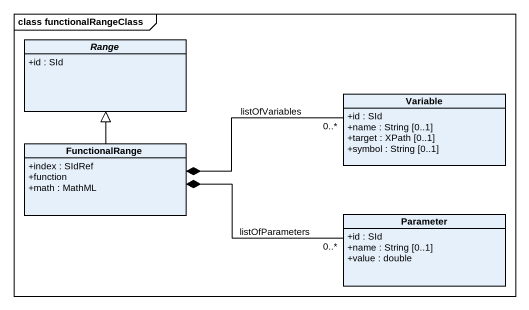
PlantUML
@startuml
mainframe class functionalRangeClass
hide circle
hide empty members
skinparam classAttributeIconSize 0
abstract class Range {
  +id : SId
}
class Variable {
  +id : SId
  +name : String [0..1]
  +target : XPath [0..1]
  +symbol : String [0..1]
}
class FunctionalRange {
  +index : SIdRef
  +function
  +math : MathML
}
class Parameter {
  +id : SId
  +name : String [0..1]
  +value : double
}
FunctionalRange -up-|> Range
FunctionalRange *-right- "0..*" Variable : listOfVariables
FunctionalRange *-right- "0..*" Parameter : listOfParameters
@enduml
